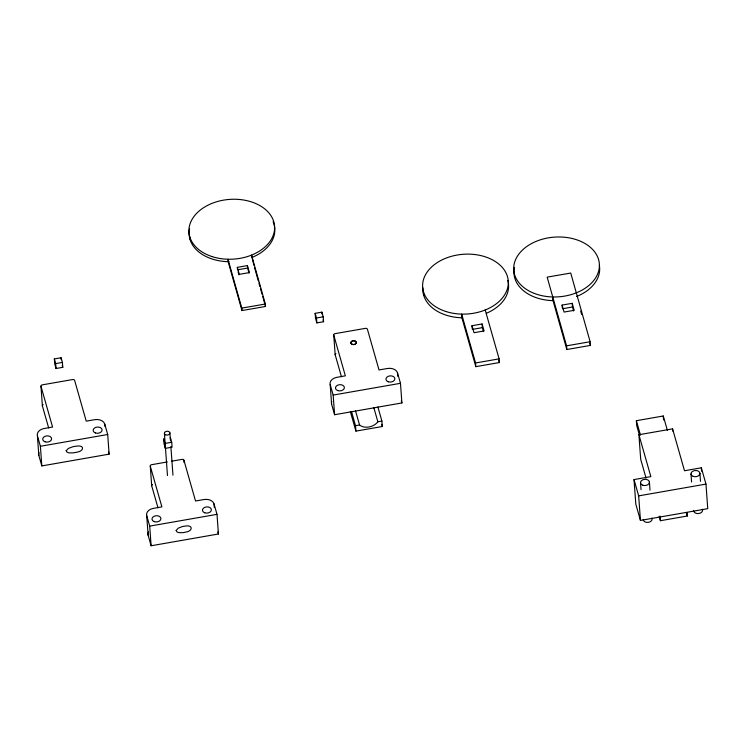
<?xml version="1.0" encoding="UTF-8"?>
<svg xmlns="http://www.w3.org/2000/svg" width="745" height="745" viewBox="0 0 745 745"><rect width="100%" height="100%" fill="white"/><g stroke="black" fill="none" stroke-linecap="round" stroke-linejoin="round"><path stroke-width="1.12" d="M54.357 358.941L61.09 357.758L62.412 362.415L62.766 367.332L56.043 368.505L54.711 363.849L54.357 358.941L55.679 363.597L56.043 368.505M315.163 313.338L321.896 312.155L323.218 316.811L323.572 321.728L316.849 322.902L315.517 318.245L315.163 313.338L316.485 317.994L316.849 322.902M55.679 363.597L62.412 362.415M316.485 317.994L323.218 316.811M472.013 325.723L482.108 323.963L484.092 330.948L473.997 332.708L472.013 325.723L472.209 328.489M472.274 329.411L482.378 327.642L483.514 331.637M475.561 362.983L499.113 358.857L499.383 362.545L475.822 366.661L461.9 317.789L461.63 314.101L475.561 362.983L475.822 366.661M37.408 435.797L40.398 446.274L107.699 434.503L109.124 454.152L41.822 465.923L38.833 455.446L37.408 435.797A8.586 5.988 -4.1 0 1 44.169 428.505L52.578 427.034L40.975 386.301A1.714 1.201 -4.1 0 1 42.325 384.848L72.619 379.55A1.714 1.201 -4.1 0 1 74.63 380.416L86.234 421.149L94.643 419.677A8.586 5.988 -4.1 0 1 104.719 424.026L107.699 434.503M330.184 384.606L333.173 395.074L400.475 383.312L401.9 402.952L334.598 414.723L331.609 404.256L330.184 384.606A8.586 5.988 -4.1 0 1 336.945 377.315L345.354 375.843L333.751 335.11A1.714 1.201 -4.1 0 1 335.101 333.648L365.395 328.359A1.714 1.201 -4.1 0 1 367.406 329.225L379.009 369.958L387.419 368.486A8.586 5.988 -4.1 0 1 397.495 372.835L400.475 383.312M164.98 443.443L171.713 442.269L172.067 447.177L165.343 448.35L164.012 443.703L163.658 438.786L164.98 443.443L165.343 448.35M351.472 411.51L355.514 425.684L359.556 424.976A11.166 7.925 -15.9 0 0 377.855 421.772L381.896 421.065L382.287 426.512L355.905 431.122L350.318 411.501M167.336 461.947L151.626 464.694A1.714 1.201 -4.1 0 0 150.276 466.156L151.701 485.805L157.977 507.82M171.825 461.164L181.92 459.395A1.714 1.201 -4.1 0 1 183.931 460.27L195.535 501.003L203.944 499.532A8.586 5.988 -4.1 0 1 214.02 503.871L217 514.348L218.425 533.997L151.123 545.768L148.134 535.292L146.709 515.642A8.586 5.988 -4.1 0 1 153.47 508.351L161.879 506.879L150.276 466.156M639.555 435.574L636.724 425.609L636.36 420.702L663.283 415.989L667.39 430.387M638.912 434.735L672.567 428.85L684.506 470.747L701.334 467.804L705.971 484.101L707.75 508.658L640.449 520.429L635.802 504.132L634.023 479.575L650.851 476.632L638.912 434.735L640.7 459.302L646.036 478.039M146.709 515.642L149.698 526.119L217 514.348M634.023 479.575L638.67 495.872L705.971 484.101M659.185 516.369L660.415 520.708L687.337 516.006L687.086 512.551M237.338 267.353L247.433 265.602L249.407 272.586L239.313 274.337L237.338 267.353L237.515 269.811L247.61 268.051L249.026 273.043M241.79 308.104L265.35 304.016L265.527 306.465L241.967 310.563L228.156 261.681L227.979 259.232L241.79 308.104L241.967 310.563M562.112 305.078L572.216 303.327L574.19 310.311L564.086 312.062L562.112 305.078L562.317 307.843M562.382 308.765L572.486 307.005L573.613 311M590.133 341.741L570.726 273.052L547.165 277.14L566.563 345.829L590.133 341.741L590.394 345.419L566.833 349.517L552.436 298.549M686.415 512.746L687.337 516.006M636.36 420.702L640.467 435.099M485.191 309.985L499.113 358.857M498.75 360.319L499.383 362.545M401.304 400.866L401.9 402.952M377.855 406.891L381.896 421.065M381.673 424.333L382.287 426.512M373.813 407.599L377.855 421.772M355.514 410.802L359.556 424.976M333.751 335.11L335.175 354.76L341.452 376.774M323.041 319.866L323.572 321.728M217.829 531.902L218.425 533.997M171.713 442.269L170.391 437.613L170.531 439.578M108.528 452.057L109.124 454.152M62.235 365.469L62.766 367.332M40.975 386.301L42.4 405.951L48.676 427.975M580.69 311.075L581.631 314.399M589.77 343.203L590.394 345.419M265.35 304.016L251.531 255.097L253.905 265.332M254.539 267.557L258.31 280.902M258.934 283.119L259.875 286.453M260.508 288.678L262.072 294.238M262.706 296.463L265.527 306.465M238.083 271.804L238.922 274.803M701.334 467.804L701.576 471.157M699.909 473.28L700.496 481.344M691.006 473.941L691.583 481.996M672.567 428.85L672.735 431.085M663.283 415.989L663.572 419.919M660.089 516.108L660.415 520.708M649.426 482.108L650.013 490.173M640.523 482.76L641.026 489.67M638.67 495.872L640.449 520.429M572.216 303.327L572.486 307.005M566.563 345.829L566.833 349.517M482.108 323.963L482.378 327.642M423.393 291.472L423.654 295.15M397.495 372.835L397.746 376.299M355.514 425.684L355.905 431.122M333.173 395.074L334.598 414.723M321.896 312.155L322.036 314.12M247.433 265.602L247.61 268.051M214.02 503.871L214.271 507.345M189.705 236.593L189.882 239.052M183.931 460.27L184.099 462.58M169.888 432.957L170.475 440.938M170.884 446.637L172.952 475.152M164.412 433.357L167.467 475.552M149.698 526.119L151.123 545.768M104.719 424.026L104.887 426.336M61.09 357.758L61.23 359.723M40.398 446.274L41.822 465.923M331.609 404.256A8.586 5.988 -4.1 0 1 331.795 401.415M335.175 354.76A1.714 1.201 -4.1 0 1 335.93 353.493M273.098 221.749A42.931 29.93 -4.1 0 1 251.708 257.556M228.948 261.7A42.931 29.93 -4.1 0 1 189.547 228.799M599.362 265.388A42.931 29.93 -4.1 0 1 576.611 296.491M552.911 300.635A42.931 29.93 -4.1 0 1 514.506 267.371M507.792 280.437A42.931 29.93 -4.1 0 1 486.457 313.254M462.692 317.798A42.931 29.93 -4.1 0 1 422.909 287.821M148.134 535.292A8.586 5.988 -4.1 0 1 148.6 531.874M151.701 485.805A1.714 1.201 -4.1 0 1 152.455 484.529M38.833 455.446A8.586 5.988 -4.1 0 1 39.01 452.606M42.4 405.951A1.714 1.201 -4.1 0 1 43.154 404.684M702.33 509.263A4.461 3.11 -4.1 0 1 698.987 513.482A4.461 3.11 -4.1 0 1 693.669 510.781M651.856 518.092A4.461 3.11 -4.1 0 1 648.504 522.301A4.461 3.11 -4.1 0 1 643.196 519.61M176.165 530.449C176.63 533.187 180.607 532.703 182.683 532.647A14.313 10.16 -15.9 0 0 185.486 532.154C192.955 531.306 193.355 524.489 185.049 526.119A14.313 10.16 -15.9 0 0 182.246 526.603L178.26 528.158L176.165 530.449M66.165 450.725C66.789 453.575 71.045 452.848 73.252 452.82A17.042 12.088 -15.9 0 0 76.316 452.28C84.464 451.358 84.902 444.439 75.878 446.246A17.042 12.088 -15.9 0 0 72.814 446.776L68.456 448.397L66.165 450.725M337.746 390.585A4.461 3.11 -4.1 0 0 344.386 387.586A4.461 3.11 -4.1 0 0 337.653 385.193A4.461 3.11 -4.1 0 0 337.746 390.585M388.219 381.757A4.461 3.11 -4.1 0 0 394.869 378.758A4.461 3.11 -4.1 0 0 388.136 376.365A4.461 3.11 -4.1 0 0 388.219 381.757M352.217 344.367A2.747 1.918 -4.1 0 0 356.306 342.514A2.747 1.918 -4.1 0 0 352.162 341.042A2.747 1.918 -4.1 0 0 352.217 344.367A2.663 1.853 -4.1 0 0 356.222 342.523A2.663 1.853 -4.1 0 0 352.208 341.089A2.663 1.853 -4.1 0 0 352.264 344.311M212.111 256.606A42.931 29.93 -4.1 0 0 274.588 226.229A42.931 29.93 -4.1 0 0 208.591 204.884A42.931 29.93 -4.1 0 0 212.111 256.606M534.379 293.437A42.931 29.93 -4.1 0 0 599.408 265.956A42.931 29.93 -4.1 0 0 535.841 241.492A42.931 29.93 -4.1 0 0 534.379 293.437M445.799 311.475A42.931 29.93 -4.1 0 0 508.286 281.098A42.931 29.93 -4.1 0 0 442.288 259.763A42.931 29.93 -4.1 0 0 445.799 311.475M154.271 521.63A4.461 3.11 -4.1 0 0 160.911 518.622A4.461 3.11 -4.1 0 0 154.178 516.229A4.461 3.11 -4.1 0 0 154.271 521.63M204.745 512.802A4.461 3.11 -4.1 0 0 211.384 509.804A4.461 3.11 -4.1 0 0 204.651 507.401A4.461 3.11 -4.1 0 0 204.745 512.802M165.735 434.847A2.747 1.918 -4.1 0 0 169.897 433.096A2.747 1.918 -4.1 0 0 165.828 431.523A2.747 1.918 -4.1 0 0 165.735 434.847M44.97 441.776A4.461 3.11 -4.1 0 0 51.61 438.777A4.461 3.11 -4.1 0 0 44.877 436.384A4.461 3.11 -4.1 0 0 44.97 441.776M95.444 432.957A4.461 3.11 -4.1 0 0 102.084 429.949A4.461 3.11 -4.1 0 0 95.351 427.555A4.461 3.11 -4.1 0 0 95.444 432.957M693.148 476.362A4.461 3.11 -4.1 0 0 699.909 473.503A4.461 3.11 -4.1 0 0 693.306 470.961A4.461 3.11 -4.1 0 0 693.148 476.362M642.674 485.191A4.461 3.11 -4.1 0 0 649.435 482.332A4.461 3.11 -4.1 0 0 642.823 479.789A4.461 3.11 -4.1 0 0 642.674 485.191"/></g></svg>
